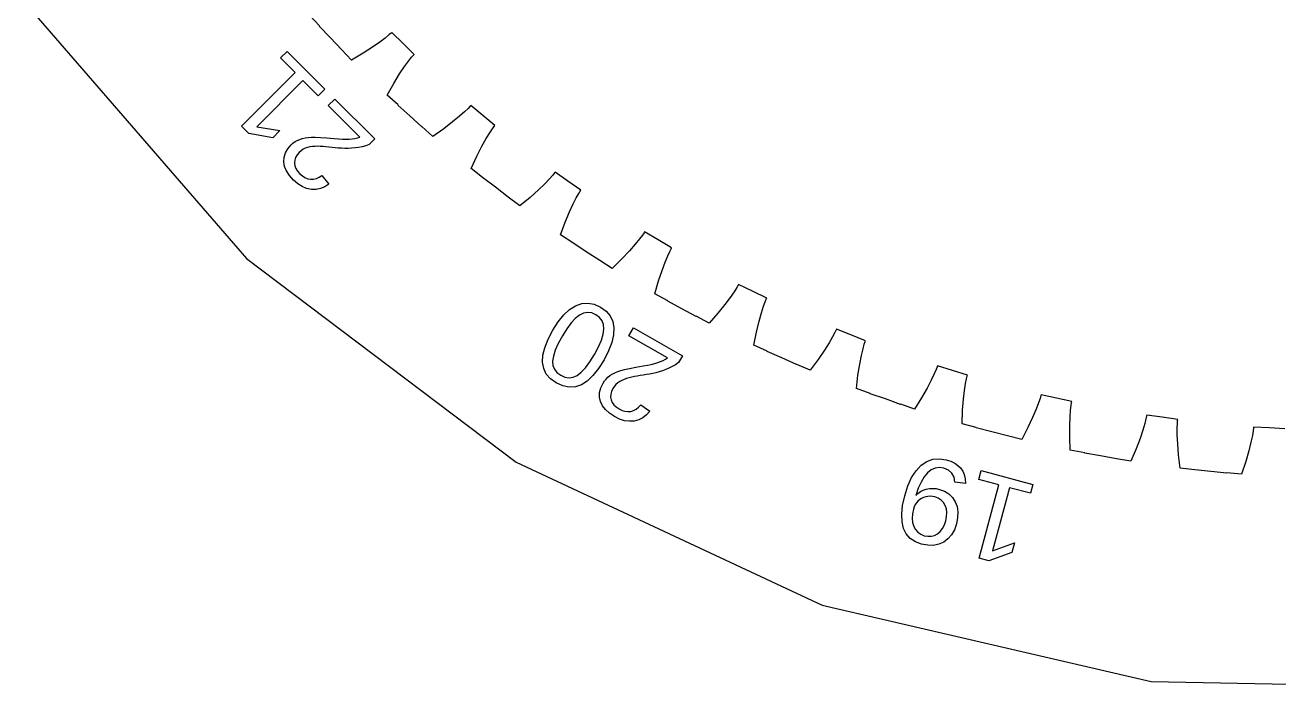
# Model space of a CAD drawing. Header units: metres. Extents: x -300 to 172, y -235 to 235.
# Drawn here: x -257.2 to -74.3, y -234.8 to -138.2 of the extents above; entities that cross this region are included whole.
import ezdxf

# ---------------------------------------------------------------- set-up
doc = ezdxf.new("R2010")
doc.units = ezdxf.units.M

msp = doc.modelspace()

# ---------------------------------------------------------------- linework, layer by layer
for p, q in [((-257.182, -134.969), (-224.899, -172.184)), ((-214.266, -138.319), (-215.72, -136.759)), ((-214.28, -138.34), (-214.266, -138.319)), ((-212.658, -140.045), (-214.28, -138.34)), ((-211.053, -141.766), (-212.658, -140.045)), ((-205.458, -140.678), (-206.52, -141.424)), ((-204.667, -140.075), (-205.458, -140.678)), ((-204.125, -139.629), (-204.667, -140.075)), ((-203.812, -139.352), (-204.125, -139.629)), ((-203.711, -139.256), (-203.812, -139.352)), ((-202.073, -140.846), (-203.711, -139.256)), ((-219.923, -142.974), (-218.969, -142.021)), ((-218.969, -142.021), (-213.467, -147.523)), ((-211.031, -141.753), (-211.053, -141.766)), ((-209.561, -143.298), (-211.031, -141.753)), ((-207.878, -142.302), (-209.561, -143.298)), ((-206.52, -141.424), (-207.878, -142.302)), ((-200.451, -142.452), (-202.073, -140.846)), ((-200.816, -142.873), (-200.545, -142.555)), ((-200.545, -142.555), (-200.451, -142.452)), ((-217.786, -145.111), (-219.923, -142.974)), ((-202.563, -145.304), (-201.838, -144.227)), ((-201.838, -144.227), (-201.251, -143.424)), ((-201.251, -143.424), (-200.816, -142.873)), ((-225.612, -152.937), (-217.786, -145.111)), ((-216.657, -146.239), (-223.411, -152.994)), ((-214.421, -148.476), (-216.657, -146.239)), ((-203.413, -146.679), (-202.563, -145.304)), ((-213.467, -147.523), (-214.421, -148.476)), ((-204.375, -148.381), (-203.413, -146.679)), ((-212.97, -149.927), (-212.017, -148.974)), ((-212.017, -148.974), (-206.203, -154.787)), ((-202.802, -149.821), (-204.375, -148.381)), ((-202.814, -149.843), (-202.802, -149.821)), ((-201.061, -151.413), (-202.814, -149.843)), ((-192.205, -149.916), (-192.298, -150.019)), ((-190.446, -151.37), (-192.205, -149.916)), ((-208.39, -154.507), (-212.97, -149.927)), ((-199.325, -153.001), (-201.061, -151.413)), ((-193.834, -151.472), (-194.834, -152.3)), ((-193.093, -150.809), (-193.834, -151.472)), ((-192.588, -150.321), (-193.093, -150.809)), ((-192.298, -150.019), (-192.588, -150.321)), ((-188.702, -152.843), (-190.446, -151.37)), ((-224.577, -153.972), (-225.612, -152.937)), ((-223.411, -152.994), (-220.013, -153.558)), ((-220.013, -153.558), (-221.072, -154.617)), ((-199.304, -152.986), (-199.325, -153.001)), ((-197.716, -154.41), (-199.304, -152.986)), ((-196.117, -153.283), (-197.716, -154.41)), ((-194.834, -152.3), (-196.117, -153.283)), ((-189.422, -153.876), (-189.032, -153.292)), ((-189.032, -153.292), (-188.787, -152.953)), ((-188.787, -152.953), (-188.702, -152.843)), ((-221.072, -154.617), (-224.577, -153.972)), ((-218.388, -155.619), (-218.118, -155.378)), ((-218.118, -155.378), (-217.819, -155.168)), ((-217.819, -155.168), (-217.493, -154.987)), ((-217.493, -154.987), (-217.137, -154.837)), ((-217.137, -154.837), (-216.754, -154.715)), ((-216.754, -154.715), (-216.342, -154.622)), ((-216.342, -154.622), (-215.902, -154.558)), ((-215.902, -154.558), (-215.433, -154.521)), ((-215.433, -154.521), (-214.863, -154.517)), ((-214.863, -154.517), (-214.118, -154.549)), ((-214.118, -154.549), (-213.199, -154.617)), ((-213.199, -154.617), (-212.105, -154.72)), ((-212.105, -154.72), (-211.479, -154.774)), ((-211.479, -154.774), (-210.904, -154.806)), ((-210.904, -154.806), (-210.38, -154.816)), ((-210.38, -154.816), (-209.907, -154.804)), ((-209.907, -154.804), (-209.477, -154.767)), ((-209.477, -154.767), (-209.081, -154.706)), ((-209.081, -154.706), (-208.718, -154.619)), ((-208.718, -154.619), (-208.39, -154.507)), ((-206.203, -154.787), (-206.994, -155.579)), ((-190.58, -155.853), (-189.943, -154.723)), ((-189.943, -154.723), (-189.422, -153.876)), ((-219.421, -157.455), (-219.231, -156.819)), ((-219.231, -156.819), (-218.887, -156.208)), ((-218.887, -156.208), (-218.388, -155.619)), ((-217.513, -157.103), (-217.734, -157.483)), ((-217.198, -156.735), (-217.513, -157.103)), ((-216.922, -156.489), (-217.198, -156.735)), ((-216.629, -156.288), (-216.922, -156.489)), ((-216.319, -156.132), (-216.629, -156.288)), ((-215.992, -156.021), (-216.319, -156.132)), ((-215.65, -155.943), (-215.992, -156.021)), ((-215.293, -155.89), (-215.65, -155.943)), ((-214.922, -155.86), (-215.293, -155.89)), ((-214.536, -155.854), (-214.922, -155.86)), ((-214.137, -155.867), (-214.536, -155.854)), ((-213.727, -155.891), (-214.137, -155.867)), ((-213.304, -155.928), (-213.727, -155.891)), ((-212.869, -155.976), (-213.304, -155.928)), ((-212.423, -156.027), (-212.869, -155.976)), ((-211.969, -156.071), (-212.423, -156.027)), ((-211.504, -156.108), (-211.969, -156.071)), ((-211.03, -156.137), (-211.504, -156.108)), ((-210.548, -156.154), (-211.03, -156.137)), ((-210.059, -156.152), (-210.548, -156.154)), ((-209.562, -156.131), (-210.059, -156.152)), ((-209.057, -156.091), (-209.562, -156.131)), ((-208.547, -156.021), (-209.057, -156.091)), ((-208.033, -155.913), (-208.547, -156.021)), ((-207.516, -155.765), (-208.033, -155.913)), ((-206.994, -155.579), (-207.516, -155.765)), ((-191.319, -157.292), (-190.58, -155.853)), ((-219.455, -158.113), (-219.421, -157.455)), ((-219.334, -158.782), (-219.455, -158.113)), ((-219.058, -159.45), (-219.334, -158.782)), ((-217.862, -157.876), (-217.896, -158.281)), ((-217.896, -158.281), (-217.839, -158.688)), ((-217.734, -157.483), (-217.862, -157.876)), ((-217.839, -158.688), (-217.69, -159.087)), ((-192.143, -159.065), (-191.319, -157.292)), ((-218.627, -160.116), (-219.058, -159.45)), ((-218.04, -160.78), (-218.627, -160.116)), ((-217.424, -161.318), (-218.04, -160.78)), ((-217.69, -159.087), (-217.45, -159.477)), ((-217.45, -159.477), (-217.118, -159.858)), ((-217.118, -159.858), (-216.752, -160.176)), ((-216.752, -160.176), (-216.368, -160.414)), ((-216.368, -160.414), (-215.966, -160.572)), ((-215.966, -160.572), (-215.548, -160.649)), ((-215.548, -160.649), (-215.125, -160.643)), ((-215.125, -160.643), (-214.711, -160.549)), ((-214.711, -160.549), (-214.306, -160.368)), ((-214.306, -160.368), (-213.909, -160.101)), ((-213.909, -160.101), (-212.868, -161.354)), ((-190.459, -160.375), (-192.143, -159.065)), ((-190.47, -160.398), (-190.459, -160.375)), ((-188.598, -161.824), (-190.47, -160.398)), ((-180.704, -160.588), (-181.389, -161.309)), ((-180.239, -160.062), (-180.704, -160.588)), ((-179.974, -159.739), (-180.239, -160.062)), ((-179.889, -159.628), (-179.974, -159.739)), ((-178.02, -160.938), (-179.889, -159.628)), ((-216.785, -161.724), (-217.424, -161.318)), ((-216.123, -161.996), (-216.785, -161.724)), ((-215.438, -162.136), (-216.123, -161.996)), ((-214.755, -162.142), (-215.438, -162.136)), ((-214.099, -162.013), (-214.755, -162.142)), ((-213.47, -161.751), (-214.099, -162.013)), ((-212.868, -161.354), (-213.47, -161.751)), ((-186.741, -163.269), (-188.598, -161.824)), ((-182.32, -162.214), (-183.521, -163.295)), ((-181.389, -161.309), (-182.32, -162.214)), ((-176.164, -162.267), (-178.02, -160.938)), ((-176.458, -162.741), (-176.24, -162.384)), ((-176.24, -162.384), (-176.164, -162.267)), ((-186.722, -163.253), (-186.741, -163.269)), ((-185.025, -164.545), (-186.722, -163.253)), ((-183.521, -163.295), (-185.025, -164.545)), ((-177.797, -165.417), (-177.252, -164.24)), ((-177.252, -164.24), (-176.8, -163.354)), ((-176.8, -163.354), (-176.458, -162.741)), ((-178.419, -166.91), (-177.797, -165.417)), ((-179.1, -168.743), (-178.419, -166.91)), ((-177.318, -169.915), (-179.1, -168.743)), ((-177.326, -169.939), (-177.318, -169.915)), ((-175.347, -171.211), (-177.326, -169.939)), ((-167.576, -169.353), (-168.202, -170.125)), ((-167.154, -168.791), (-167.576, -169.353)), ((-166.916, -168.448), (-167.154, -168.791)), ((-166.84, -168.331), (-166.916, -168.448)), ((-164.873, -169.488), (-166.84, -168.331)), ((-162.918, -170.666), (-164.873, -169.488)), ((-173.382, -172.504), (-175.347, -171.211)), ((-169.058, -171.101), (-170.17, -172.275)), ((-168.202, -170.125), (-169.058, -171.101)), ((-163.845, -172.718), (-163.465, -171.8)), ((-163.465, -171.8), (-163.172, -171.161)), ((-163.172, -171.161), (-162.984, -170.788)), ((-162.984, -170.788), (-162.918, -170.666)), ((-224.899, -172.184), (-185.584, -201.874)), ((-173.363, -172.487), (-173.382, -172.504)), ((-171.569, -173.64), (-173.363, -172.487)), ((-170.17, -172.275), (-171.569, -173.64)), ((-164.295, -173.936), (-163.845, -172.718)), ((-165.329, -177.354), (-164.797, -175.473)), ((-164.797, -175.473), (-164.295, -173.936)), ((-153.793, -177.047), (-154.356, -177.866)), ((-153.418, -176.453), (-153.793, -177.047)), ((-153.207, -176.092), (-153.418, -176.453)), ((-153.141, -175.97), (-153.207, -176.092)), ((-151.088, -176.967), (-153.141, -175.97)), ((-149.045, -177.985), (-151.088, -176.967)), ((-177.778, -179.639), (-176.905, -179.088)), ((-176.905, -179.088), (-176.015, -178.773)), ((-176.015, -178.773), (-175.113, -178.701)), ((-175.113, -178.701), (-174.202, -178.872)), ((-174.202, -178.872), (-173.279, -179.286)), ((-163.46, -178.381), (-165.329, -177.354)), ((-163.467, -178.406), (-163.46, -178.381)), ((-161.393, -179.517), (-163.467, -178.406)), ((-155.132, -178.907), (-156.147, -180.166)), ((-154.356, -177.866), (-155.132, -178.907)), ((-149.807, -180.105), (-149.501, -179.159)), ((-149.501, -179.159), (-149.26, -178.499)), ((-149.26, -178.499), (-149.102, -178.112)), ((-149.102, -178.112), (-149.045, -177.985)), ((-179.442, -181.425), (-178.623, -180.418)), ((-178.623, -180.418), (-177.778, -179.639)), ((-176.951, -180.93), (-177.567, -181.589)), ((-176.348, -180.457), (-176.951, -180.93)), ((-175.751, -180.168), (-176.348, -180.457)), ((-175.151, -180.062), (-175.751, -180.168)), ((-174.548, -180.139), (-175.151, -180.062)), ((-173.943, -180.398), (-174.548, -180.139)), ((-173.412, -180.793), (-173.943, -180.398)), ((-173.04, -181.273), (-173.412, -180.793)), ((-173.279, -179.286), (-172.461, -179.876)), ((-172.461, -179.876), (-171.86, -180.576)), ((-171.86, -180.576), (-171.477, -181.387)), ((-159.33, -180.65), (-161.393, -179.517)), ((-159.314, -180.631), (-159.33, -180.65)), ((-157.433, -181.638), (-159.314, -180.631)), ((-156.147, -180.166), (-157.433, -181.638)), ((-150.159, -181.354), (-149.807, -180.105)), ((-180.922, -183.981), (-180.234, -182.66)), ((-180.234, -182.66), (-179.442, -181.425)), ((-178.196, -182.435), (-178.838, -183.466)), ((-177.567, -181.589), (-178.196, -182.435)), ((-172.827, -181.839), (-173.04, -181.273)), ((-172.88, -183.24), (-172.774, -182.49)), ((-172.774, -182.49), (-172.827, -181.839)), ((-171.477, -181.387), (-171.311, -182.308)), ((-171.311, -182.308), (-171.359, -183.331)), ((-169.137, -183.456), (-168.463, -182.288)), ((-168.463, -182.288), (-161.342, -186.399)), ((-150.537, -182.927), (-150.159, -181.354)), ((-138.935, -182.623), (-139.116, -183)), ((-138.879, -182.496), (-138.935, -182.623)), ((-136.753, -183.326), (-138.879, -182.496)), ((-181.399, -185.199), (-180.922, -183.981)), ((-179.432, -184.571), (-179.865, -185.555)), ((-178.838, -183.466), (-179.432, -184.571)), ((-173.569, -185.081), (-173.145, -184.104)), ((-173.145, -184.104), (-172.88, -183.24)), ((-171.617, -184.45), (-172.085, -185.664)), ((-171.359, -183.331), (-171.617, -184.45)), ((-163.528, -186.694), (-169.137, -183.456)), ((-150.918, -184.844), (-150.537, -182.927)), ((-139.939, -184.483), (-140.629, -185.582)), ((-139.443, -183.621), (-139.939, -184.483)), ((-139.116, -183), (-139.443, -183.621)), ((-134.636, -184.18), (-136.753, -183.326)), ((-134.809, -184.709), (-134.682, -184.31)), ((-134.682, -184.31), (-134.636, -184.18)), ((-181.722, -187.325), (-181.666, -186.313)), ((-181.666, -186.313), (-181.399, -185.199)), ((-180.138, -186.417), (-180.251, -187.157)), ((-179.865, -185.555), (-180.138, -186.417)), ((-174.821, -187.25), (-174.152, -186.172)), ((-174.152, -186.172), (-173.569, -185.081)), ((-172.085, -185.664), (-172.763, -186.974)), ((-161.342, -186.399), (-161.902, -187.368)), ((-148.973, -185.719), (-150.918, -184.844)), ((-148.978, -185.744), (-148.973, -185.719)), ((-146.822, -186.687), (-148.978, -185.744)), ((-140.629, -185.582), (-141.541, -186.917)), ((-135.478, -187.626), (-135.226, -186.353)), ((-135.226, -186.353), (-134.997, -185.386)), ((-134.997, -185.386), (-134.809, -184.709)), ((-181.561, -188.234), (-181.722, -187.325)), ((-181.175, -189.041), (-181.561, -188.234)), ((-180.251, -187.157), (-180.203, -187.796)), ((-180.203, -187.796), (-179.993, -188.354)), ((-176.078, -188.788), (-175.463, -188.122)), ((-175.463, -188.122), (-174.821, -187.25)), ((-173.571, -188.241), (-174.391, -189.27)), ((-172.763, -186.974), (-173.571, -188.241)), ((-169.777, -188.38), (-169.05, -188.218)), ((-169.05, -188.218), (-168.144, -188.045)), ((-168.144, -188.045), (-167.061, -187.862)), ((-167.061, -187.862), (-166.442, -187.752)), ((-166.442, -187.752), (-165.879, -187.634)), ((-165.879, -187.634), (-165.37, -187.508)), ((-165.37, -187.508), (-164.916, -187.374)), ((-164.916, -187.374), (-164.51, -187.227)), ((-164.51, -187.227), (-164.143, -187.065)), ((-164.143, -187.065), (-163.816, -186.887)), ((-163.816, -186.887), (-163.528, -186.694)), ((-163.288, -188.198), (-163.762, -188.397)), ((-162.819, -187.96), (-163.288, -188.198)), ((-162.357, -187.683), (-162.819, -187.96)), ((-161.902, -187.368), (-162.357, -187.683)), ((-144.676, -187.652), (-146.822, -186.687)), ((-144.661, -187.632), (-144.676, -187.652)), ((-142.707, -188.487), (-144.661, -187.632)), ((-141.541, -186.917), (-142.707, -188.487)), ((-135.73, -189.224), (-135.478, -187.626)), ((-124.189, -187.999), (-124.339, -188.389)), ((-124.143, -187.868), (-124.189, -187.999)), ((-121.957, -188.527), (-124.143, -187.868)), ((-180.563, -189.744), (-181.175, -189.041)), ((-179.725, -190.344), (-180.563, -189.744)), ((-179.993, -188.354), (-179.619, -188.832)), ((-179.619, -188.832), (-179.083, -189.229)), ((-179.083, -189.229), (-178.457, -189.505)), ((-178.457, -189.505), (-177.845, -189.599)), ((-177.845, -189.599), (-177.248, -189.514)), ((-177.248, -189.514), (-176.666, -189.248)), ((-176.666, -189.248), (-176.078, -188.788)), ((-175.223, -190.06), (-176.068, -190.61)), ((-174.391, -189.27), (-175.223, -190.06)), ((-172.897, -190.356), (-172.698, -190.054)), ((-172.698, -190.054), (-172.465, -189.773)), ((-172.465, -189.773), (-172.196, -189.514)), ((-172.196, -189.514), (-171.892, -189.277)), ((-171.892, -189.277), (-171.553, -189.06)), ((-171.553, -189.06), (-171.179, -188.864)), ((-171.179, -188.864), (-170.771, -188.688)), ((-170.771, -188.688), (-170.327, -188.531)), ((-170.479, -190.124), (-170.766, -190.316)), ((-170.168, -189.961), (-170.479, -190.124)), ((-170.327, -188.531), (-169.777, -188.38)), ((-169.837, -189.817), (-170.168, -189.961)), ((-169.486, -189.692), (-169.837, -189.817)), ((-169.115, -189.587), (-169.486, -189.692)), ((-168.727, -189.495), (-169.115, -189.587)), ((-168.324, -189.413), (-168.727, -189.495)), ((-167.906, -189.338), (-168.324, -189.413)), ((-167.473, -189.272), (-167.906, -189.338)), ((-167.03, -189.206), (-167.473, -189.272)), ((-166.579, -189.131), (-167.03, -189.206)), ((-166.121, -189.046), (-166.579, -189.131)), ((-165.656, -188.952), (-166.121, -189.046)), ((-165.186, -188.844), (-165.656, -188.952)), ((-164.714, -188.715), (-165.186, -188.844)), ((-164.239, -188.566), (-164.714, -188.715)), ((-163.762, -188.397), (-164.239, -188.566)), ((-135.958, -191.166), (-135.73, -189.224)), ((-125.042, -189.933), (-125.643, -191.084)), ((-124.616, -189.035), (-125.042, -189.933)), ((-124.339, -188.389), (-124.616, -189.035)), ((-119.779, -189.209), (-121.957, -188.527)), ((-120.043, -190.44), (-119.91, -189.751)), ((-119.91, -189.751), (-119.815, -189.344)), ((-119.815, -189.344), (-119.779, -189.209)), ((-178.764, -190.784), (-179.725, -190.344)), ((-177.834, -190.975), (-178.764, -190.784)), ((-176.936, -190.917), (-177.834, -190.975)), ((-176.068, -190.61), (-176.936, -190.917)), ((-173.419, -192.396), (-173.401, -191.734)), ((-173.401, -191.734), (-173.227, -191.054)), ((-173.227, -191.054), (-172.897, -190.356)), ((-171.668, -191.563), (-171.783, -191.988)), ((-171.459, -191.126), (-171.668, -191.563)), ((-171.256, -190.817), (-171.459, -191.126)), ((-171.025, -190.547), (-171.256, -190.817)), ((-170.766, -190.316), (-171.025, -190.547)), ((-133.949, -191.883), (-135.958, -191.166)), ((-133.952, -191.909), (-133.949, -191.883)), ((-131.728, -192.677), (-133.952, -191.909)), ((-125.643, -191.084), (-126.446, -192.487)), ((-120.345, -192.712), (-120.195, -191.423)), ((-120.195, -191.423), (-120.043, -190.44)), ((-173.282, -193.041), (-173.419, -192.396)), ((-172.992, -193.656), (-173.282, -193.041)), ((-172.552, -194.23), (-172.992, -193.656)), ((-171.783, -191.988), (-171.805, -192.4)), ((-171.805, -192.4), (-171.733, -192.8)), ((-171.733, -192.8), (-171.572, -193.179)), ((-171.572, -193.179), (-171.325, -193.525)), ((-171.325, -193.525), (-170.992, -193.84)), ((-167.725, -193.887), (-167.411, -193.526)), ((-167.411, -193.526), (-166.081, -194.467)), ((-129.512, -193.469), (-131.728, -192.677)), ((-129.499, -193.448), (-129.512, -193.469)), ((-127.483, -194.144), (-129.499, -193.448)), ((-126.446, -192.487), (-127.483, -194.144)), ((-120.469, -194.324), (-120.345, -192.712)), ((-109.405, -193.253), (-109.759, -194.182)), ((-109.181, -192.588), (-109.405, -193.253)), ((-109.062, -192.187), (-109.181, -192.588)), ((-109.027, -192.052), (-109.062, -192.187)), ((-106.796, -192.536), (-109.027, -192.052)), ((-104.57, -193.043), (-106.796, -192.536)), ((-104.736, -194.291), (-104.657, -193.593)), ((-104.657, -193.593), (-104.595, -193.18)), ((-104.595, -193.18), (-104.57, -193.043)), ((-171.964, -194.761), (-172.552, -194.23)), ((-171.226, -195.251), (-171.964, -194.761)), ((-170.491, -195.612), (-171.226, -195.251)), ((-170.992, -193.84), (-170.574, -194.122)), ((-170.574, -194.122), (-170.137, -194.334)), ((-169.769, -195.838), (-170.491, -195.612)), ((-170.137, -194.334), (-169.704, -194.465)), ((-169.704, -194.465), (-169.276, -194.513)), ((-169.276, -194.513), (-168.852, -194.48)), ((-168.852, -194.48), (-168.445, -194.364)), ((-168.445, -194.364), (-168.07, -194.167)), ((-168.07, -194.167), (-167.725, -193.887)), ((-167.099, -195.423), (-167.7, -195.716)), ((-166.56, -195.006), (-167.099, -195.423)), ((-166.081, -194.467), (-166.56, -195.006)), ((-120.542, -196.278), (-120.469, -194.324)), ((-110.266, -195.377), (-110.955, -196.84)), ((-109.759, -194.182), (-110.266, -195.377)), ((-104.856, -196.58), (-104.809, -195.283)), ((-104.809, -195.283), (-104.736, -194.291)), ((-93.7368, -195.568), (-93.9079, -196.25)), ((-93.65, -195.159), (-93.7368, -195.568)), ((-93.6257, -195.023), (-93.65, -195.159)), ((-91.3636, -195.327), (-93.6257, -195.023)), ((-89.1046, -195.656), (-91.3636, -195.327)), ((-169.059, -195.93), (-169.769, -195.838)), ((-168.361, -195.887), (-169.059, -195.93)), ((-167.7, -195.716), (-168.361, -195.887)), ((-118.483, -196.834), (-120.542, -196.278)), ((-118.483, -196.86), (-118.483, -196.834)), ((-116.206, -197.449), (-118.483, -196.86)), ((-113.934, -198.062), (-116.206, -197.449)), ((-110.955, -196.84), (-111.857, -198.574)), ((-104.851, -198.197), (-104.856, -196.58)), ((-94.1863, -197.204), (-94.597, -198.435)), ((-93.9079, -196.25), (-94.1863, -197.204)), ((-89.1704, -196.913), (-89.1477, -196.211)), ((-89.165, -197.908), (-89.1704, -196.913)), ((-89.1477, -196.211), (-89.1188, -195.794)), ((-89.1188, -195.794), (-89.1046, -195.656)), ((-78.1049, -197.313), (-78.2213, -198.005)), ((-78.0508, -196.898), (-78.1049, -197.313)), ((-78.0374, -196.76), (-78.0508, -196.898)), ((-75.7583, -196.884), (-78.0374, -196.76)), ((-73.4803, -197.032), (-75.7583, -196.884)), ((-113.922, -198.04), (-113.934, -198.062)), ((-111.857, -198.574), (-113.922, -198.04)), ((-104.769, -200.15), (-104.851, -198.197)), ((-94.597, -198.435), (-95.1677, -199.948)), ((-89.1085, -199.204), (-89.165, -197.908)), ((-88.9755, -200.816), (-89.1085, -199.204)), ((-78.423, -198.979), (-78.7345, -200.239)), ((-78.2213, -198.005), (-78.423, -198.979)), ((-102.672, -200.541), (-104.769, -200.15)), ((-102.671, -200.566), (-102.672, -200.541)), ((-100.353, -200.973), (-102.671, -200.566)), ((-98.0402, -201.404), (-100.353, -200.973)), ((-95.1677, -199.948), (-95.9293, -201.749)), ((-88.738, -202.756), (-88.9755, -200.816)), ((-78.7345, -200.239), (-79.1832, -201.792)), ((-185.584, -201.874), (-140.955, -222.741)), ((-127.255, -203.13), (-126.515, -202.341)), ((-126.515, -202.341), (-125.696, -201.781)), ((-125.696, -201.781), (-124.814, -201.461)), ((-124.465, -202.76), (-125.041, -203.016)), ((-124.814, -201.461), (-123.867, -201.38)), ((-123.856, -202.677), (-124.465, -202.76)), ((-123.867, -201.38), (-122.857, -201.54)), ((-123.213, -202.767), (-123.856, -202.677)), ((-122.524, -203.052), (-123.213, -202.767)), ((-122.857, -201.54), (-122.199, -201.755)), ((-122.199, -201.755), (-121.631, -202.026)), ((-121.631, -202.026), (-121.153, -202.353)), ((-121.153, -202.353), (-120.764, -202.734)), ((-120.764, -202.734), (-120.462, -203.181)), ((-98.0301, -201.38), (-98.0402, -201.404)), ((-95.9293, -201.749), (-98.0301, -201.38)), ((-86.6168, -202.979), (-88.738, -202.756)), ((-79.1832, -201.792), (-79.7994, -203.648)), ((-128.457, -205.358), (-127.903, -204.136)), ((-127.903, -204.136), (-127.255, -203.13)), ((-126.085, -204.039), (-126.534, -204.786)), ((-125.584, -203.446), (-126.085, -204.039)), ((-125.041, -203.016), (-125.584, -203.446)), ((-122.023, -203.487), (-122.524, -203.052)), ((-121.711, -204.073), (-122.023, -203.487)), ((-121.588, -204.808), (-121.711, -204.073)), ((-120.462, -203.181), (-120.244, -203.703)), ((-120.244, -203.703), (-120.111, -204.299)), ((-120.111, -204.299), (-120.063, -204.971)), ((-118.098, -204.409), (-117.749, -203.107)), ((-115.179, -205.191), (-118.098, -204.409)), ((-117.749, -203.107), (-110.233, -205.121)), ((-86.6134, -203.004), (-86.6168, -202.979)), ((-84.271, -203.226), (-86.6134, -203.004)), ((-81.931, -203.471), (-84.271, -203.226)), ((-81.9228, -203.447), (-81.931, -203.471)), ((-79.7994, -203.648), (-81.9228, -203.447)), ((-128.918, -206.797), (-128.457, -205.358)), ((-126.932, -205.687), (-127.279, -206.742)), ((-127.279, -206.742), (-126.981, -206.432)), ((-126.981, -206.432), (-126.632, -206.175)), ((-126.534, -204.786), (-126.932, -205.687)), ((-126.632, -206.175), (-126.233, -205.973)), ((-126.233, -205.973), (-125.783, -205.824)), ((-125.783, -205.824), (-125.306, -205.735)), ((-125.306, -205.735), (-124.824, -205.708)), ((-124.824, -205.708), (-124.337, -205.746)), ((-124.337, -205.746), (-123.846, -205.846)), ((-123.846, -205.846), (-123.096, -206.121)), ((-123.096, -206.121), (-122.464, -206.514)), ((-122.464, -206.514), (-121.95, -207.023)), ((-120.063, -204.971), (-121.588, -204.808)), ((-118.043, -215.882), (-115.179, -205.191)), ((-113.637, -205.604), (-116.109, -214.831)), ((-110.582, -206.423), (-113.637, -205.604)), ((-110.233, -205.121), (-110.582, -206.423)), ((-129.358, -209.469), (-129.227, -208.209)), ((-129.227, -208.209), (-128.918, -206.797)), ((-127.533, -208.385), (-127.645, -208.724)), ((-127.384, -208.075), (-127.533, -208.385)), ((-127.199, -207.796), (-127.384, -208.075)), ((-126.979, -207.547), (-127.199, -207.796)), ((-126.73, -207.333), (-126.979, -207.547)), ((-126.459, -207.159), (-126.73, -207.333)), ((-126.166, -207.024), (-126.459, -207.159)), ((-125.851, -206.929), (-126.166, -207.024)), ((-125.524, -206.875), (-125.851, -206.929)), ((-125.196, -206.861), (-125.524, -206.875)), ((-124.867, -206.888), (-125.196, -206.861)), ((-124.536, -206.957), (-124.867, -206.888)), ((-124.032, -207.143), (-124.536, -206.957)), ((-123.61, -207.409), (-124.032, -207.143)), ((-123.271, -207.756), (-123.61, -207.409)), ((-123.013, -208.184), (-123.271, -207.756)), ((-122.845, -208.675), (-123.013, -208.184)), ((-121.95, -207.023), (-121.555, -207.649)), ((-121.555, -207.649), (-121.291, -208.363)), ((-121.291, -208.363), (-121.173, -209.135)), ((-129.309, -210.577), (-129.358, -209.469)), ((-127.789, -209.425), (-127.83, -210.078)), ((-127.83, -210.078), (-127.769, -210.682)), ((-127.645, -208.724), (-127.789, -209.425)), ((-122.932, -210.435), (-122.805, -209.801)), ((-122.776, -209.215), (-122.845, -208.675)), ((-122.805, -209.801), (-122.776, -209.215)), ((-121.201, -209.965), (-121.374, -210.853)), ((-121.173, -209.135), (-121.201, -209.965)), ((-129.082, -211.533), (-129.309, -210.577)), ((-128.681, -212.336), (-129.082, -211.533)), ((-127.769, -210.682), (-127.607, -211.238)), ((-127.607, -211.238), (-127.35, -211.721)), ((-127.35, -211.721), (-127.008, -212.109)), ((-124.118, -212.31), (-123.729, -211.974)), ((-123.729, -211.974), (-123.401, -211.549)), ((-123.401, -211.549), (-123.136, -211.036)), ((-123.136, -211.036), (-122.932, -210.435)), ((-121.679, -211.728), (-122.089, -212.467)), ((-121.374, -210.853), (-121.679, -211.728)), ((-128.108, -212.986), (-128.681, -212.336)), ((-127.364, -213.484), (-128.108, -212.986)), ((-126.45, -213.828), (-127.364, -213.484)), ((-127.008, -212.109), (-126.58, -212.402)), ((-126.58, -212.402), (-126.065, -212.599)), ((-125.543, -213.999), (-126.45, -213.828)), ((-126.065, -212.599), (-125.529, -212.692)), ((-125.529, -212.692), (-125.026, -212.675)), ((-125.026, -212.675), (-124.555, -212.548)), ((-123.93, -213.852), (-124.703, -214.007)), ((-124.555, -212.548), (-124.118, -212.31)), ((-123.224, -213.535), (-123.93, -213.852)), ((-122.604, -213.069), (-123.224, -213.535)), ((-122.089, -212.467), (-122.604, -213.069)), ((-116.109, -214.831), (-112.884, -213.62)), ((-112.884, -213.62), (-113.272, -215.067)), ((-124.703, -214.007), (-125.543, -213.999)), ((-113.272, -215.067), (-116.63, -216.261)), ((-116.63, -216.261), (-118.043, -215.882)), ((-140.955, -222.741), (-92.9626, -233.873)), ((-92.9626, -233.873), (-43.7047, -234.784))]:
    msp.add_line(p, q)

doc.saveas('drawing.dxf')
